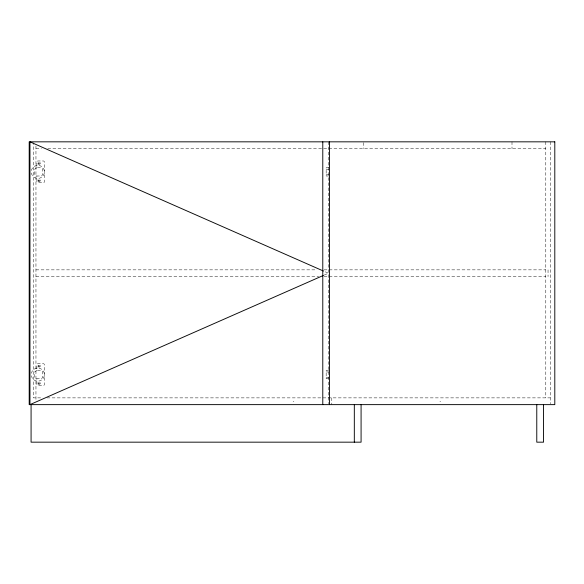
<?xml version="1.0" encoding="UTF-8"?>
<svg xmlns="http://www.w3.org/2000/svg" width="584" height="584" viewBox="0 0 584 584"><rect width="100%" height="100%" fill="white"/><g stroke="black" fill="none" stroke-linecap="round" stroke-linejoin="round"><path stroke-width="0.44" stroke-dasharray="2.92 2.19" d="M36.894 167.732L34.646 169.236L34.646 174.492L36.894 175.996L41.588 175.996L42.712 174.492L42.712 169.236L41.588 167.732L36.894 167.732L36.894 162.104A1.124 1.124 0 0 1 38.026 160.972L43.282 160.972A1.124 1.124 0 0 1 44.406 162.104L44.406 181.624A1.124 1.124 0 0 1 43.282 182.748L38.026 182.748A1.124 1.124 0 0 1 36.894 181.624L36.894 175.996M36.894 370.468L34.646 371.964L34.646 377.22L36.894 378.724L41.588 378.724L42.712 377.22L42.712 371.964L41.588 370.468L36.894 370.468L36.894 364.832A1.124 1.124 0 0 1 38.026 363.708L43.282 363.708A1.124 1.124 0 0 1 44.406 364.832L44.406 384.352A1.124 1.124 0 0 1 43.282 385.484L38.026 385.484A1.124 1.124 0 0 1 36.894 384.352L36.894 378.724M324.251 275.064L328.42 273.232L324.251 271.392M35.96 148.584L41.428 148.584M47.815 148.584L545.792 148.584M328.697 167.732L326.164 167.732L326.164 175.996L328.697 175.996M326.164 169.236L328.639 169.236M326.164 174.492L328.639 174.492M35.96 269.852L316.864 269.852M324.069 269.852L545.792 269.852M35.96 276.604L318.689 276.604M324.069 276.604L545.792 276.604M328.697 370.468L326.164 370.468L326.164 378.724L328.697 378.724M326.164 371.964L328.639 371.964M326.164 377.22L328.639 377.22M40.624 397.872L33.332 397.872L33.332 142.737M47.005 397.872L550.296 397.872M293.124 401.252L293.876 401.252M439.92 401.252L440.672 401.252M550.296 141.832L550.296 403.785M548.04 269.852L548.04 276.604M545.792 141.832L545.792 397.872M512 141.832L512 148.584M363.328 142.671L363.328 148.584M331.792 397.872L331.792 404.632M328.42 141.832L328.42 403.719M35.96 146.051L35.96 400.989M31.368 173.003A6.57 6.57 0 0 0 36.697 178.332L37.836 178.434A6.57 6.57 0 0 0 44.406 171.864A6.57 6.57 0 0 0 37.836 165.294L36.697 165.396A6.57 6.57 0 0 0 31.368 170.725M31.368 375.738A6.57 6.57 0 0 0 36.697 381.067L37.836 381.162A6.57 6.57 0 0 0 44.406 374.592A6.57 6.57 0 0 0 37.836 368.022L36.697 368.124A6.57 6.57 0 0 0 31.368 373.453M38.602 163.082C39.296 165.236 40.274 161.564 38.602 163.082M38.602 180.354C39.296 182.5 40.274 178.835 38.602 180.354M38.602 365.81C39.296 367.964 40.274 364.299 38.602 365.81M38.602 383.082C39.296 385.236 40.274 381.564 38.602 383.082M38.588 164.206A1.124 1.124 0 0 0 40.274 163.228A1.124 1.124 0 0 0 38.588 162.25A1.124 1.124 0 0 0 38.588 164.206M38.588 181.471A1.124 1.124 0 0 0 40.274 180.5A1.124 1.124 0 0 0 38.588 179.522A1.124 1.124 0 0 0 38.588 181.471M38.588 366.934A1.124 1.124 0 0 0 40.274 365.956A1.124 1.124 0 0 0 38.588 364.985A1.124 1.124 0 0 0 38.588 366.934M38.588 384.206A1.124 1.124 0 0 0 40.274 383.228A1.124 1.124 0 0 0 38.588 382.257A1.124 1.124 0 0 0 38.588 384.206"/><path stroke-width="0.88" d="M323.412 275.429L29.952 404.632L29.952 141.832L323.412 271.027M543.536 404.632L543.536 442.168L536.776 442.168L536.776 404.632M361.08 404.632L361.08 442.168L31.076 442.168L31.076 404.632M354.32 404.632L354.32 442.168M329.544 141.832L329.544 404.632M322.784 141.832L322.784 404.632M554.8 141.832L29.2 141.832L29.2 404.632L554.8 404.632L554.8 141.832"/></g></svg>
